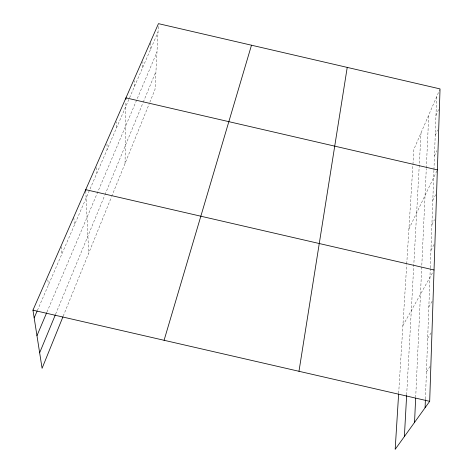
<?xml version="1.0" encoding="UTF-8"?>
<svg xmlns="http://www.w3.org/2000/svg" width="473" height="473" viewBox="0 0 473 473"><rect width="100%" height="100%" fill="white"/><g stroke="black" fill="none" stroke-linecap="round" stroke-linejoin="round"><path stroke-width="0.35" stroke-dasharray="2.37 1.77" d="M116.707 127.474L116.713 121.786M125.049 163.439L125.901 101.429M134.492 86.435L134.634 80.729M142.722 67.444L142.923 61.744M425.422 398.946L430.27 268.534M430.3 267.807L433.924 170.327M433.948 169.606L436.662 96.723M150.556 49.375L150.899 41.547M415.69 397.539L426.279 168.701M426.315 167.968L428.769 114.957M158.313 26.488L155.014 89.45L149.373 103.38M406.674 394.784L421.035 132.824M398.674 393.258L406.703 264.555M406.745 263.822L412.905 165.047M412.953 164.332L413.887 149.338L439.76 89.557M63.211 316.153L111.386 197.194M111.658 196.508L149.101 104.048M55.648 314.102L104.752 195.319M105.036 194.639L143.012 102.783M143.284 102.115L155.954 71.47M46.969 312.044L156.977 52.012M37.379 310.495L158.012 32.164M435.964 115.471L439.423 107.661M435.231 135.148L437.59 129.957M434.462 155.824L436.875 150.656M408.92 228.973L437.052 170.522M432.801 200.511L436.283 193.504M431.902 224.699L434.498 219.661M430.95 250.258L434.61 243.429M402.895 325.59L432.677 272.436M428.845 306.882L433.055 299.74M427.675 338.349L431.642 331.987M426.427 371.89L430.477 365.806M47.832 279.886L48.447 284.947M61.123 246.67L61.815 254.119M73.835 217.627L74.344 225.201M85.802 191.057L88.688 253.244M96.734 167.548L96.894 173.171M107.004 144.029L107.075 149.693"/><path stroke-width="0.71" d="M125.93 99.289L125.948 97.864L437.359 169.878M398.627 393.979L395.174 449.35L429.685 401.335L440.044 88.906L158.461 23.65L32.956 310.146L42.085 368.313L62.939 316.821M425.097 407.726L425.393 399.679M414.537 422.413L415.655 398.266M404.385 436.532L406.632 395.517M298.977 371.293L347.229 67.397M164.084 340.288L251.488 45.207M39.649 352.793L55.365 314.781M36.965 335.688L46.679 312.724M34.168 317.891L37.083 311.169M434.043 269.994L85.737 189.661L85.802 191.057M32.956 310.146L429.685 401.335"/></g></svg>
